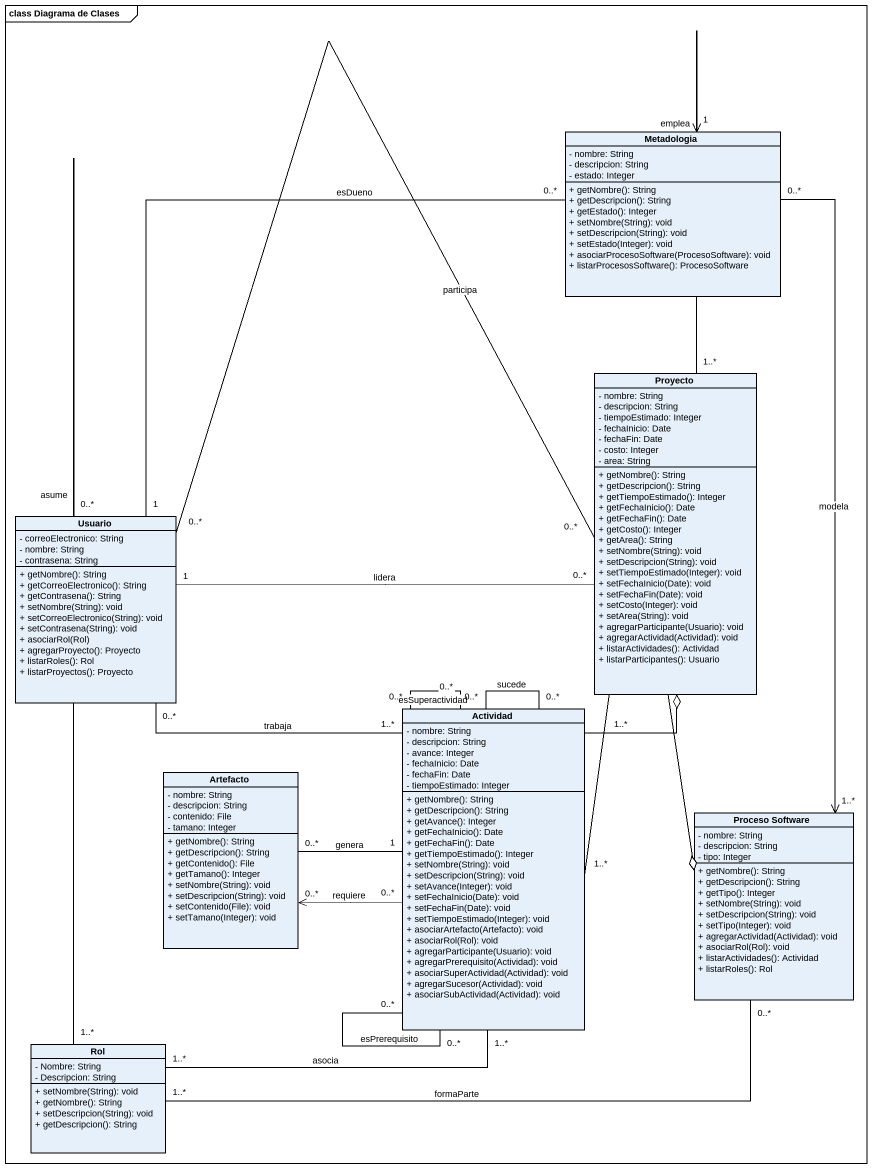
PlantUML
@startuml
mainframe class Diagrama de Clases
hide circle
hide empty members
skinparam classAttributeIconSize 0
class Metadologia {
  - nombre: String
  - descripcion: String
  - estado: Integer
  + getNombre(): String
  + getDescripcion(): String
  + getEstado(): Integer
  + setNombre(String): void
  + setDescripcion(String): void
  + setEstado(Integer): void
  + asociarProcesoSoftware(ProcesoSoftware): void
  + listarProcesosSoftware(): ProcesoSoftware
}
class Proyecto {
  - nombre: String
  - descripcion: String
  - tiempoEstimado: Integer
  - fechaInicio: Date
  - fechaFin: Date
  - costo: Integer
  - area: String
  + getNombre(): String
  + getDescripcion(): String
  + getTiempoEstimado(): Integer
  + getFechaInicio(): Date
  + getFechaFin(): Date
  + getCosto(): Integer
  + getArea(): String
  + setNombre(String): void
  + setDescripcion(String): void
  + setTiempoEstimado(Integer): void
  + setFechaInicio(Date): void
  + setFechaFin(Date): void
  + setCosto(Integer): void
  + setArea(String): void
  + agregarParticipante(Usuario): void
  + agregarActividad(Actividad): void
  + listarActividades(): Actividad
  + listarParticipantes(): Usuario
}
class Usuario {
  - correoElectronico: String
  - nombre: String
  - contrasena: String
  + getNombre(): String
  + getCorreoElectronico(): String
  + getContrasena(): String
  + setNombre(String): void
  + setCorreoElectronico(String): void
  + setContrasena(String): void
  + asociarRol(Rol)
  + agregarProyecto(): Proyecto
  + listarRoles(): Rol
  + listarProyectos(): Proyecto
}
class Actividad {
  - nombre: String
  - descripcion: String
  - avance: Integer
  - fechaInicio: Date
  - fechaFin: Date
  - tiempoEstimado: Integer
  + getNombre(): String
  + getDescripcion(): String
  + getAvance(): Integer
  + getFechaInicio(): Date
  + getFechaFin(): Date
  + getTiempoEstimado(): Integer
  + setNombre(String): void
  + setDescripcion(String): void
  + setAvance(Integer): void
  + setFechaInicio(Date): void
  + setFechaFin(Date): void
  + setTiempoEstimado(Integer): void
  + asociarArtefacto(Artefacto): void
  + asociarRol(Rol): void
  + agregarParticipante(Usuario): void
  + agregarPrerequisito(Actividad): void
  + asociarSuperActividad(Actividad): void
  + agregarSucesor(Actividad): void
  + asociarSubActividad(Actividad): void
}
class Artefacto {
  - nombre: String
  - descripcion: String
  - contenido: File
  - tamano: Integer
  + getNombre(): String
  + getDescripcion(): String
  + getContenido(): File
  + getTamano(): Integer
  + setNombre(String): void
  + setDescripcion(String): void
  + setContenido(File): void
  + setTamano(Integer): void
}
class "Proceso Software" as Proceso_Software {
  - nombre: String
  - descripcion: String
  - tipo: Integer
  + getNombre(): String
  + getDescripcion(): String
  + getTipo(): Integer
  + setNombre(String): void
  + setDescripcion(String): void
  + setTipo(Integer): void
  + agregarActividad(Actividad): void
  + asociarRol(Rol): void
  + listarActividades(): Actividad
  + listarRoles(): Rol
}
class Rol {
  - Nombre: String
  - Descripcion: String
  + setNombre(String): void
  + getNombre(): String
  + setDescripcion(String): void
  + getDescripcion(): String
}
Proyecto "1..*" -up-> "1" Metadologia : emplea
Usuario "1" -up- "0..*" Metadologia : esDueno
Usuario "0..*" -right- "0..*" Proyecto : participa
Usuario "1" -right- "0..*" Proyecto : lidera
Usuario "0..*" -- "1..*" Actividad : trabaja
Actividad "1..*" -up-o Proyecto
Actividad "0..*" -- "0..*" Actividad : sucede
Actividad "0..*" -- "0..*" Actividad : esSuperactividad
Actividad "0..*" -- "0..*" Actividad : esPrerequisito
Actividad "1" -left- "0..*" Artefacto : genera
Actividad "1..*" -right-o Proceso_Software
Artefacto "0..*" <-right- "0..*" Actividad : requiere
Proceso_Software "1..*" <-up- "0..*" Metadologia : modela
Rol "1..*" -up- "0..*" Usuario : asume
Rol "1..*" -right- "1..*" Actividad : asocia
Rol "1..*" -right- "0..*" Proceso_Software : formaParte
@enduml
